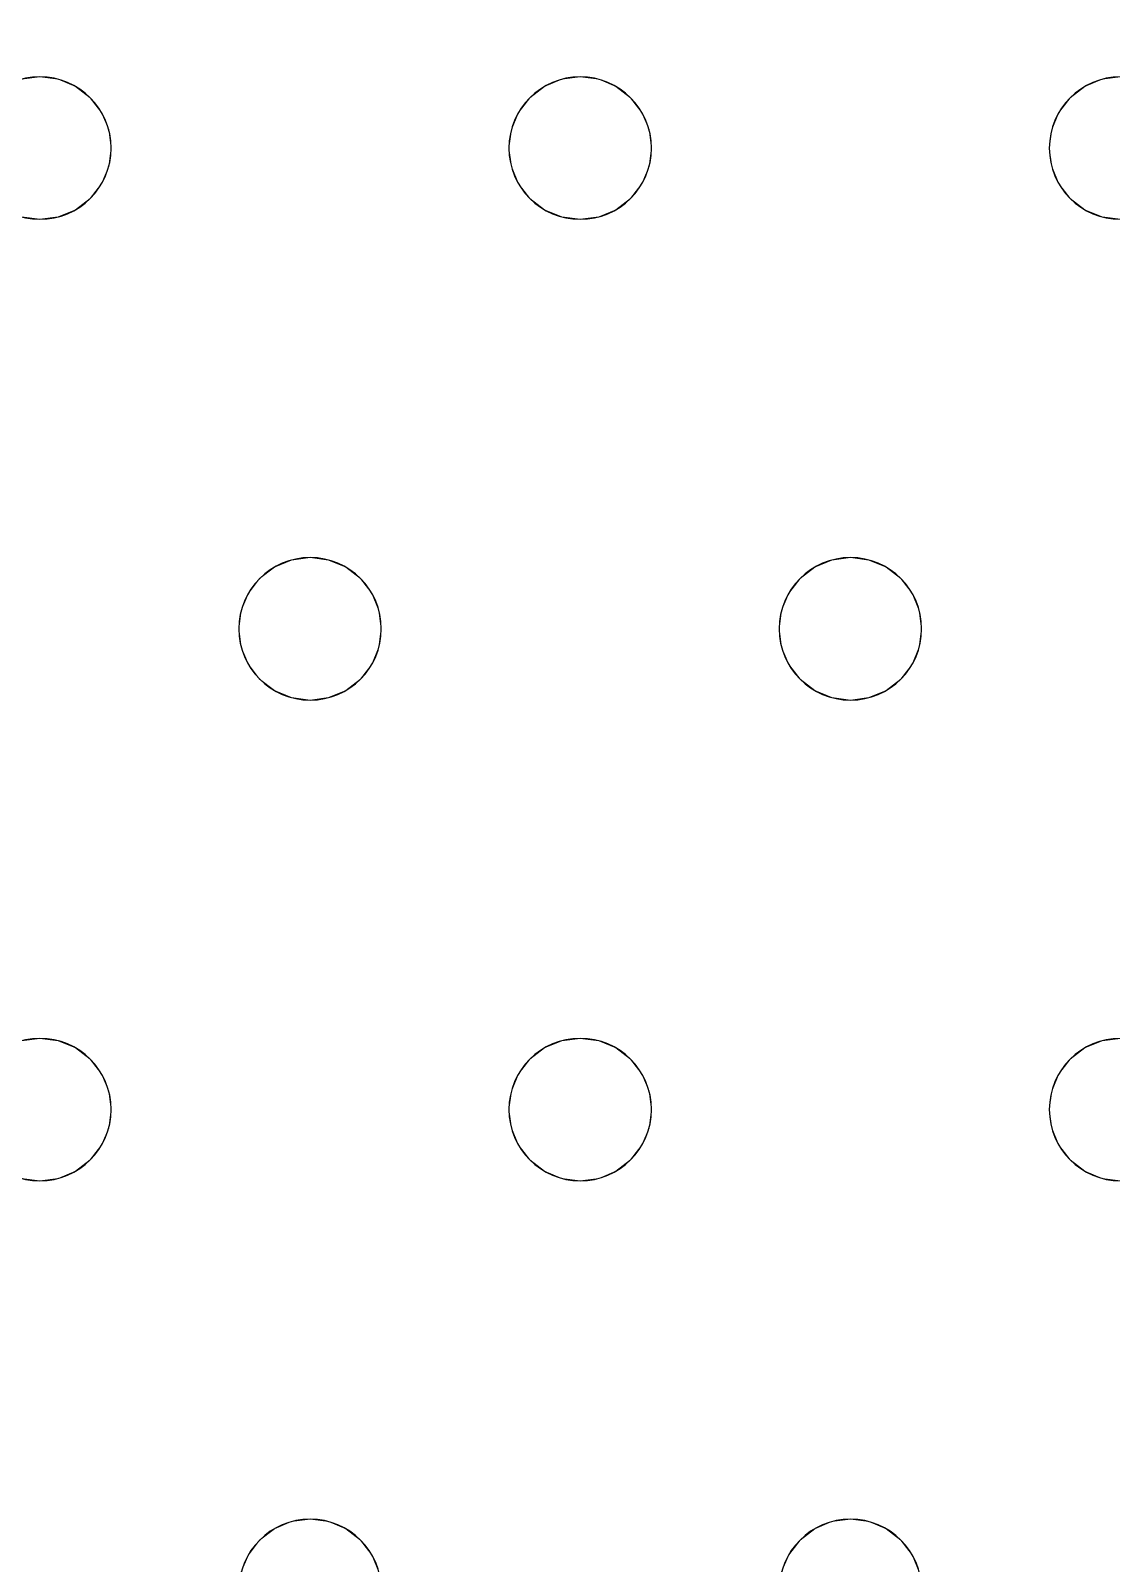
# Model space of a CAD drawing. Header units: millimetres. Extents: x -1 to 1601, y -701 to 1.
# Drawn here: x 491 to 551.7, y -177.5 to -91.4 of the extents above; entities that cross this region are included whole.
import ezdxf

# ---------------------------------------------------------------- set-up
doc = ezdxf.new("R2010")
doc.units = ezdxf.units.MM
doc.layers.add('IQ_200_3D', color=1, linetype='Continuous')
doc.layers.add('IQ_204_2D', color=7, linetype='Continuous')

msp = doc.modelspace()

# ---------------------------------------------------------------- linework, layer by layer
at = {"layer": 'IQ_200_3D', "lineweight": 18}
for points, invisible_edges in [([(122.762, -68.034, 850), (1477.238, -68.034, 850), (1477.238, -397.966, 850), (122.762, -397.966, 850)], 10), ([(122.762, -68.034, 860), (122.762, -397.966, 860), (1477.238, -397.966, 860), (1477.238, -68.034, 860)], 5), ([(430.882, -94, 888), (124.649, -73, 888), (754.549, -73, 888)], 13), ([(430.882, -94, 890), (461.216, -94, 890), (754.549, -73, 890), (124.649, -73, 890)], 11), ([(461.216, -94, 888), (430.882, -94, 888), (754.549, -73, 888), (491.549, -94, 888)], 15), ([(461.216, -94, 890), (462.251, -94.136, 890), (491.549, -94, 890), (754.549, -73, 890)], 14), ([(491.549, -94, 888), (754.549, -73, 888), (521.882, -94, 888)], 15), ([(521.882, -94, 890), (754.549, -73, 890), (491.549, -94, 890)], 15), ([(552.216, -94, 888), (522.918, -94.136, 888), (521.882, -94, 888), (754.549, -73, 888)], 13), ([(521.882, -94, 890), (522.918, -94.136, 890), (552.216, -94, 890), (754.549, -73, 890)], 14), ([(462.251, -94.136, 888), (461.216, -94, 888), (491.549, -94, 888), (490.514, -94.136, 888)], 10), ([(490.514, -94.136, 890), (491.549, -94, 890), (462.251, -94.136, 890), (463.216, -94.536, 890)], 10), ([(490.514, -94.136, 888), (491.549, -94, 888), (491.549, -94, 890), (490.514, -94.136, 890)], 10), ([(491.549, -94, 888), (492.584, -94.136, 888), (492.584, -94.136, 890), (491.549, -94, 890)], 10), ([(492.584, -94.136, 888), (491.549, -94, 888), (521.882, -94, 888), (520.847, -94.136, 888)], 10), ([(492.584, -94.136, 890), (520.847, -94.136, 890), (521.882, -94, 890), (491.549, -94, 890)], 5), ([(493.549, -94.536, 890), (492.584, -94.136, 890), (492.584, -94.136, 888), (493.549, -94.536, 888)], 10), ([(493.549, -94.536, 888), (492.584, -94.136, 888), (520.847, -94.136, 888), (519.882, -94.536, 888)], 10), ([(493.549, -94.536, 890), (520.847, -94.136, 890), (492.584, -94.136, 890)], 3), ([(519.882, -94.536, 890), (520.847, -94.136, 890), (493.549, -94.536, 890), (494.378, -95.172, 890)], 10), ([(494.378, -95.172, 890), (493.549, -94.536, 890), (493.549, -94.536, 888), (494.378, -95.172, 888)], 10), ([(494.378, -95.172, 888), (493.549, -94.536, 888), (519.882, -94.536, 888), (519.054, -95.172, 888)], 10), ([(519.054, -95.172, 890), (519.882, -94.536, 890), (494.378, -95.172, 890), (495.013, -96, 890)], 10), ([(519.882, -94.536, 890), (519.054, -95.172, 890), (519.054, -95.172, 888), (519.882, -94.536, 888)], 10), ([(520.847, -94.136, 890), (519.882, -94.536, 890), (519.882, -94.536, 888), (520.847, -94.136, 888)], 10), ([(520.847, -94.136, 888), (521.882, -94, 888), (521.882, -94, 890), (520.847, -94.136, 890)], 10), ([(521.882, -94, 888), (522.918, -94.136, 888), (522.918, -94.136, 890), (521.882, -94, 890)], 10), ([(522.918, -94.136, 888), (552.216, -94, 888), (551.18, -94.136, 888), (523.882, -94.536, 888)], 5), ([(551.18, -94.136, 890), (552.216, -94, 890), (522.918, -94.136, 890), (523.882, -94.536, 890)], 10), ([(523.882, -94.536, 890), (522.918, -94.136, 890), (522.918, -94.136, 888), (523.882, -94.536, 888)], 10), ([(550.216, -94.536, 888), (524.711, -95.172, 888), (523.882, -94.536, 888), (551.18, -94.136, 888)], 5), ([(550.216, -94.536, 890), (551.18, -94.136, 890), (523.882, -94.536, 890), (524.711, -95.172, 890)], 10), ([(524.711, -95.172, 890), (523.882, -94.536, 890), (523.882, -94.536, 888), (524.711, -95.172, 888)], 10), ([(549.387, -95.172, 888), (525.347, -96, 888), (524.711, -95.172, 888), (550.216, -94.536, 888)], 5), ([(549.387, -95.172, 890), (550.216, -94.536, 890), (524.711, -95.172, 890), (525.347, -96, 890)], 10), ([(550.216, -94.536, 890), (549.387, -95.172, 890), (549.387, -95.172, 888), (550.216, -94.536, 888)], 10), ([(551.18, -94.136, 890), (550.216, -94.536, 890), (550.216, -94.536, 888), (551.18, -94.136, 888)], 10), ([(551.18, -94.136, 888), (552.216, -94, 888), (552.216, -94, 890), (551.18, -94.136, 890)], 10), ([(495.013, -96, 890), (494.378, -95.172, 890), (494.378, -95.172, 888), (495.013, -96, 888)], 10), ([(495.013, -96, 888), (494.378, -95.172, 888), (519.054, -95.172, 888), (518.418, -96, 888)], 10), ([(518.418, -96, 890), (519.054, -95.172, 890), (495.013, -96, 890), (495.413, -96.965, 890)], 10), ([(519.054, -95.172, 890), (518.418, -96, 890), (518.418, -96, 888), (519.054, -95.172, 888)], 10), ([(525.347, -96, 890), (524.711, -95.172, 890), (524.711, -95.172, 888), (525.347, -96, 888)], 10), ([(548.752, -96, 888), (525.746, -96.965, 888), (525.347, -96, 888), (549.387, -95.172, 888)], 5), ([(548.752, -96, 890), (549.387, -95.172, 890), (525.347, -96, 890), (525.746, -96.965, 890)], 10), ([(549.387, -95.172, 890), (548.752, -96, 890), (548.752, -96, 888), (549.387, -95.172, 888)], 10), ([(495.413, -96.965, 890), (495.013, -96, 890), (495.013, -96, 888), (495.413, -96.965, 888)], 10), ([(495.413, -96.965, 888), (495.013, -96, 888), (518.418, -96, 888)], 14), ([(518.019, -96.965, 888), (495.549, -98, 888), (495.413, -96.965, 888), (518.418, -96, 888)], 5), ([(518.019, -96.965, 890), (518.418, -96, 890), (495.413, -96.965, 890), (495.549, -98, 890)], 10), ([(518.418, -96, 890), (518.019, -96.965, 890), (518.019, -96.965, 888), (518.418, -96, 888)], 10), ([(525.746, -96.965, 890), (525.347, -96, 890), (525.347, -96, 888), (525.746, -96.965, 888)], 10), ([(525.746, -96.965, 888), (548.752, -96, 888), (548.352, -96.965, 888)], 13), ([(548.352, -96.965, 890), (548.752, -96, 890), (525.746, -96.965, 890)], 14), ([(548.752, -96, 890), (548.352, -96.965, 890), (548.352, -96.965, 888), (548.752, -96, 888)], 10), ([(495.549, -98, 890), (495.413, -96.965, 890), (495.413, -96.965, 888), (495.549, -98, 888)], 2), ([(517.882, -98, 888), (495.413, -99.035, 888), (495.549, -98, 888), (518.019, -96.965, 888)], 5), ([(517.882, -98, 890), (518.019, -96.965, 890), (495.549, -98, 890), (495.413, -99.035, 890)], 10), ([(518.019, -96.965, 890), (517.882, -98, 890), (517.882, -98, 888), (518.019, -96.965, 888)], 8), ([(525.882, -98, 890), (525.746, -96.965, 890), (525.746, -96.965, 888), (525.882, -98, 888)], 2), ([(525.882, -98, 888), (525.746, -96.965, 888), (548.352, -96.965, 888), (548.216, -98, 888)], 10), ([(525.882, -98, 890), (548.216, -98, 890), (548.352, -96.965, 890), (525.746, -96.965, 890)], 5), ([(548.352, -96.965, 890), (548.216, -98, 890), (548.216, -98, 888), (548.352, -96.965, 888)], 8), ([(518.019, -99.035, 888), (495.013, -100, 888), (495.413, -99.035, 888), (517.882, -98, 888)], 5), ([(518.019, -99.035, 890), (517.882, -98, 890), (495.413, -99.035, 890), (495.013, -100, 890)], 10), ([(495.413, -99.035, 890), (495.549, -98, 890), (495.549, -98, 888), (495.413, -99.035, 888)], 8), ([(517.882, -98, 890), (518.019, -99.035, 890), (518.019, -99.035, 888), (517.882, -98, 888)], 2), ([(525.746, -99.035, 890), (525.882, -98, 890), (525.882, -98, 888), (525.746, -99.035, 888)], 8), ([(525.746, -99.035, 888), (525.882, -98, 888), (548.216, -98, 888), (548.352, -99.035, 888)], 10), ([(525.746, -99.035, 890), (548.352, -99.035, 890), (548.216, -98, 890), (525.882, -98, 890)], 5), ([(548.216, -98, 890), (548.352, -99.035, 890), (548.352, -99.035, 888), (548.216, -98, 888)], 2), ([(495.013, -100, 890), (495.413, -99.035, 890), (495.413, -99.035, 888), (495.013, -100, 888)], 10), ([(518.418, -100, 888), (495.013, -100, 888), (518.019, -99.035, 888)], 3), ([(495.013, -100, 890), (518.418, -100, 890), (518.019, -99.035, 890)], 13), ([(518.019, -99.035, 890), (518.418, -100, 890), (518.418, -100, 888), (518.019, -99.035, 888)], 10), ([(525.347, -100, 890), (525.746, -99.035, 890), (525.746, -99.035, 888), (525.347, -100, 888)], 10), ([(525.347, -100, 888), (525.746, -99.035, 888), (548.352, -99.035, 888), (548.752, -100, 888)], 10), ([(548.352, -99.035, 890), (525.746, -99.035, 890), (525.347, -100, 890), (548.752, -100, 890)], 5), ([(548.352, -99.035, 890), (548.752, -100, 890), (548.752, -100, 888), (548.352, -99.035, 888)], 10), ([(494.378, -100.828, 890), (495.013, -100, 890), (495.013, -100, 888), (494.378, -100.828, 888)], 10), ([(506.716, -121, 888), (494.378, -100.828, 888), (495.013, -100, 888), (518.418, -100, 888)], 13), ([(506.716, -121, 890), (495.013, -100, 890), (494.378, -100.828, 890), (505.68, -121.136, 890)], 5), ([(506.716, -121, 890), (519.054, -100.828, 890), (518.418, -100, 890), (495.013, -100, 890)], 13), ([(519.054, -100.828, 888), (507.751, -121.136, 888), (506.716, -121, 888), (518.418, -100, 888)], 5), ([(518.418, -100, 890), (519.054, -100.828, 890), (519.054, -100.828, 888), (518.418, -100, 888)], 10), ([(524.711, -100.828, 890), (525.347, -100, 890), (525.347, -100, 888), (524.711, -100.828, 888)], 10), ([(524.711, -100.828, 888), (525.347, -100, 888), (537.049, -121, 888), (536.014, -121.136, 888)], 10), ([(537.049, -121, 890), (548.752, -100, 890), (525.347, -100, 890), (524.711, -100.828, 890)], 11), ([(548.752, -100, 888), (537.049, -121, 888), (525.347, -100, 888)], 15), ([(537.049, -121, 888), (548.752, -100, 888), (549.387, -100.828, 888), (538.084, -121.136, 888)], 5), ([(549.387, -100.828, 890), (548.752, -100, 890), (537.049, -121, 890), (538.084, -121.136, 890)], 10), ([(548.752, -100, 890), (549.387, -100.828, 890), (549.387, -100.828, 888), (548.752, -100, 888)], 10), ([(492.584, -101.864, 890), (493.549, -101.464, 890), (493.549, -101.464, 888), (492.584, -101.864, 888)], 10), ([(504.716, -121.536, 888), (492.584, -101.864, 888), (493.549, -101.464, 888), (505.68, -121.136, 888)], 5), ([(504.716, -121.536, 890), (505.68, -121.136, 890), (493.549, -101.464, 890), (492.584, -101.864, 890)], 10), ([(493.549, -101.464, 890), (494.378, -100.828, 890), (494.378, -100.828, 888), (493.549, -101.464, 888)], 10), ([(505.68, -121.136, 888), (493.549, -101.464, 888), (494.378, -100.828, 888), (506.716, -121, 888)], 5), ([(505.68, -121.136, 890), (494.378, -100.828, 890), (493.549, -101.464, 890)], 13), ([(507.751, -121.136, 890), (519.882, -101.464, 890), (519.054, -100.828, 890), (506.716, -121, 890)], 5), ([(519.882, -101.464, 888), (508.716, -121.536, 888), (507.751, -121.136, 888), (519.054, -100.828, 888)], 5), ([(508.716, -121.536, 890), (520.847, -101.864, 890), (519.882, -101.464, 890), (507.751, -121.136, 890)], 5), ([(520.847, -101.864, 888), (509.544, -122.172, 888), (508.716, -121.536, 888), (519.882, -101.464, 888)], 5), ([(519.054, -100.828, 890), (519.882, -101.464, 890), (519.882, -101.464, 888), (519.054, -100.828, 888)], 10), ([(519.882, -101.464, 890), (520.847, -101.864, 890), (520.847, -101.864, 888), (519.882, -101.464, 888)], 10), ([(522.918, -101.864, 890), (523.882, -101.464, 890), (523.882, -101.464, 888), (522.918, -101.864, 888)], 10), ([(522.918, -101.864, 888), (523.882, -101.464, 888), (535.049, -121.536, 888), (534.221, -122.172, 888)], 10), ([(535.049, -121.536, 890), (536.014, -121.136, 890), (523.882, -101.464, 890), (522.918, -101.864, 890)], 10), ([(523.882, -101.464, 890), (524.711, -100.828, 890), (524.711, -100.828, 888), (523.882, -101.464, 888)], 10), ([(523.882, -101.464, 888), (524.711, -100.828, 888), (536.014, -121.136, 888), (535.049, -121.536, 888)], 10), ([(536.014, -121.136, 890), (537.049, -121, 890), (524.711, -100.828, 890), (523.882, -101.464, 890)], 10), ([(538.084, -121.136, 888), (549.387, -100.828, 888), (550.216, -101.464, 888), (539.049, -121.536, 888)], 5), ([(550.216, -101.464, 890), (549.387, -100.828, 890), (538.084, -121.136, 890), (539.049, -121.536, 890)], 10), ([(539.049, -121.536, 888), (550.216, -101.464, 888), (551.18, -101.864, 888), (539.878, -122.172, 888)], 5), ([(551.18, -101.864, 890), (550.216, -101.464, 890), (539.049, -121.536, 890), (539.878, -122.172, 890)], 10), ([(549.387, -100.828, 890), (550.216, -101.464, 890), (550.216, -101.464, 888), (549.387, -100.828, 888)], 10), ([(550.216, -101.464, 890), (551.18, -101.864, 890), (551.18, -101.864, 888), (550.216, -101.464, 888)], 10), ([(479.211, -122.172, 888), (478.382, -121.536, 888), (490.514, -101.864, 888), (491.549, -102, 888)], 10), ([(491.549, -102, 890), (490.514, -101.864, 890), (479.211, -122.172, 890), (479.847, -123, 890)], 10), ([(479.847, -123, 888), (479.211, -122.172, 888), (491.549, -102, 888), (503.252, -123, 888)], 14), ([(503.252, -123, 890), (503.887, -122.172, 890), (491.549, -102, 890), (479.847, -123, 890)], 14), ([(491.549, -102, 888), (490.514, -101.864, 888), (490.514, -101.864, 890), (491.549, -102, 890)], 10), ([(492.584, -101.864, 888), (491.549, -102, 888), (491.549, -102, 890), (492.584, -101.864, 890)], 10), ([(491.549, -102, 888), (492.584, -101.864, 888), (503.887, -122.172, 888), (503.252, -123, 888)], 10), ([(503.887, -122.172, 890), (504.716, -121.536, 890), (492.584, -101.864, 890), (491.549, -102, 890)], 10), ([(504.716, -121.536, 888), (503.887, -122.172, 888), (492.584, -101.864, 888)], 14), ([(509.544, -122.172, 890), (521.882, -102, 890), (520.847, -101.864, 890), (508.716, -121.536, 890)], 5), ([(509.544, -122.172, 888), (520.847, -101.864, 888), (521.882, -102, 888)], 13), ([(510.18, -123, 888), (509.544, -122.172, 888), (521.882, -102, 888), (533.585, -123, 888)], 14), ([(510.18, -123, 890), (533.585, -123, 890), (521.882, -102, 890), (509.544, -122.172, 890)], 7), ([(521.882, -102, 888), (520.847, -101.864, 888), (520.847, -101.864, 890), (521.882, -102, 890)], 10), ([(522.918, -101.864, 888), (521.882, -102, 888), (521.882, -102, 890), (522.918, -101.864, 890)], 10), ([(521.882, -102, 888), (522.918, -101.864, 888), (534.221, -122.172, 888), (533.585, -123, 888)], 10), ([(521.882, -102, 890), (533.585, -123, 890), (534.221, -122.172, 890), (522.918, -101.864, 890)], 5), ([(535.049, -121.536, 890), (522.918, -101.864, 890), (534.221, -122.172, 890)], 3), ([(552.216, -102, 888), (540.513, -123, 888), (539.878, -122.172, 888), (551.18, -101.864, 888)], 5), ([(539.878, -122.172, 890), (540.513, -123, 890), (552.216, -102, 890), (551.18, -101.864, 890)], 10), ([(540.513, -123, 888), (552.216, -102, 888), (563.918, -123, 888), (540.913, -123.965, 888)], 7), ([(563.918, -123, 890), (564.554, -122.172, 890), (552.216, -102, 890), (540.513, -123, 890)], 14), ([(552.216, -102, 888), (551.18, -101.864, 888), (551.18, -101.864, 890), (552.216, -102, 890)], 10), ([(505.68, -121.136, 890), (504.716, -121.536, 890), (504.716, -121.536, 888), (505.68, -121.136, 888)], 10), ([(505.68, -121.136, 888), (506.716, -121, 888), (506.716, -121, 890), (505.68, -121.136, 890)], 10), ([(506.716, -121, 888), (507.751, -121.136, 888), (507.751, -121.136, 890), (506.716, -121, 890)], 10), ([(508.716, -121.536, 890), (507.751, -121.136, 890), (507.751, -121.136, 888), (508.716, -121.536, 888)], 10), ([(536.014, -121.136, 890), (535.049, -121.536, 890), (535.049, -121.536, 888), (536.014, -121.136, 888)], 10), ([(536.014, -121.136, 888), (537.049, -121, 888), (537.049, -121, 890), (536.014, -121.136, 890)], 10), ([(537.049, -121, 888), (538.084, -121.136, 888), (538.084, -121.136, 890), (537.049, -121, 890)], 10), ([(539.049, -121.536, 890), (538.084, -121.136, 890), (538.084, -121.136, 888), (539.049, -121.536, 888)], 10), ([(503.887, -122.172, 890), (503.252, -123, 890), (503.252, -123, 888), (503.887, -122.172, 888)], 10), ([(504.716, -121.536, 890), (503.887, -122.172, 890), (503.887, -122.172, 888), (504.716, -121.536, 888)], 10), ([(509.544, -122.172, 890), (508.716, -121.536, 890), (508.716, -121.536, 888), (509.544, -122.172, 888)], 10), ([(510.18, -123, 890), (509.544, -122.172, 890), (509.544, -122.172, 888), (510.18, -123, 888)], 10), ([(534.221, -122.172, 890), (533.585, -123, 890), (533.585, -123, 888), (534.221, -122.172, 888)], 10), ([(535.049, -121.536, 890), (534.221, -122.172, 890), (534.221, -122.172, 888), (535.049, -121.536, 888)], 10), ([(539.878, -122.172, 890), (539.049, -121.536, 890), (539.049, -121.536, 888), (539.878, -122.172, 888)], 10), ([(540.513, -123, 890), (539.878, -122.172, 890), (539.878, -122.172, 888), (540.513, -123, 888)], 10), ([(480.246, -123.965, 888), (479.847, -123, 888), (503.252, -123, 888), (502.852, -123.965, 888)], 10), ([(503.252, -123, 890), (479.847, -123, 890), (480.246, -123.965, 890), (502.852, -123.965, 890)], 5), ([(503.252, -123, 890), (502.852, -123.965, 890), (502.852, -123.965, 888), (503.252, -123, 888)], 10), ([(510.579, -123.965, 890), (510.18, -123, 890), (510.18, -123, 888), (510.579, -123.965, 888)], 10), ([(510.579, -123.965, 888), (510.18, -123, 888), (533.585, -123, 888), (533.185, -123.965, 888)], 10), ([(510.18, -123, 890), (510.579, -123.965, 890), (533.585, -123, 890)], 14), ([(510.579, -123.965, 890), (510.716, -125, 890), (533.185, -123.965, 890), (533.585, -123, 890)], 10), ([(533.585, -123, 890), (533.185, -123.965, 890), (533.185, -123.965, 888), (533.585, -123, 888)], 10), ([(540.913, -123.965, 890), (540.513, -123, 890), (540.513, -123, 888), (540.913, -123.965, 888)], 10), ([(563.918, -123, 890), (540.513, -123, 890), (540.913, -123.965, 890)], 13), ([(563.519, -123.965, 888), (541.049, -125, 888), (540.913, -123.965, 888), (563.918, -123, 888)], 5), ([(540.913, -123.965, 890), (541.049, -125, 890), (563.519, -123.965, 890), (563.918, -123, 890)], 10), ([(480.382, -125, 888), (480.246, -123.965, 888), (502.852, -123.965, 888), (502.716, -125, 888)], 10), ([(480.382, -125, 890), (502.716, -125, 890), (502.852, -123.965, 890), (480.246, -123.965, 890)], 5), ([(502.852, -123.965, 890), (502.716, -125, 890), (502.716, -125, 888), (502.852, -123.965, 888)], 8), ([(510.716, -125, 890), (510.579, -123.965, 890), (510.579, -123.965, 888), (510.716, -125, 888)], 2), ([(533.049, -125, 888), (510.579, -126.035, 888), (510.716, -125, 888), (533.185, -123.965, 888)], 5), ([(510.716, -125, 888), (510.579, -123.965, 888), (533.185, -123.965, 888)], 14), ([(533.185, -123.965, 890), (510.716, -125, 890), (533.049, -125, 890)], 3), ([(533.185, -123.965, 890), (533.049, -125, 890), (533.049, -125, 888), (533.185, -123.965, 888)], 8), ([(541.049, -125, 890), (540.913, -123.965, 890), (540.913, -123.965, 888), (541.049, -125, 888)], 2), ([(563.382, -125, 888), (540.913, -126.035, 888), (541.049, -125, 888), (563.519, -123.965, 888)], 5), ([(563.382, -125, 890), (563.519, -123.965, 890), (541.049, -125, 890), (540.913, -126.035, 890)], 10), ([(480.246, -126.035, 888), (480.382, -125, 888), (502.716, -125, 888), (502.852, -126.035, 888)], 10), ([(480.246, -126.035, 890), (502.852, -126.035, 890), (502.716, -125, 890), (480.382, -125, 890)], 5), ([(502.716, -125, 890), (502.852, -126.035, 890), (502.852, -126.035, 888), (502.716, -125, 888)], 2), ([(510.579, -126.035, 888), (533.049, -125, 888), (533.185, -126.035, 888), (510.18, -127, 888)], 5), ([(510.579, -126.035, 890), (510.716, -125, 890), (510.716, -125, 888), (510.579, -126.035, 888)], 8), ([(533.049, -125, 890), (510.716, -125, 890), (510.579, -126.035, 890), (533.185, -126.035, 890)], 5), ([(533.049, -125, 890), (533.185, -126.035, 890), (533.185, -126.035, 888), (533.049, -125, 888)], 2), ([(563.519, -126.035, 888), (540.513, -127, 888), (540.913, -126.035, 888), (563.382, -125, 888)], 5), ([(540.913, -126.035, 890), (541.049, -125, 890), (541.049, -125, 888), (540.913, -126.035, 888)], 8), ([(540.913, -126.035, 890), (563.519, -126.035, 890), (563.382, -125, 890)], 13), ([(479.847, -127, 888), (502.852, -126.035, 888), (503.252, -127, 888), (491.549, -148, 888)], 13), ([(480.246, -126.035, 888), (502.852, -126.035, 888), (479.847, -127, 888)], 3), ([(479.847, -127, 890), (503.252, -127, 890), (502.852, -126.035, 890), (480.246, -126.035, 890)], 5), ([(502.852, -126.035, 890), (503.252, -127, 890), (503.252, -127, 888), (502.852, -126.035, 888)], 10), ([(510.18, -127, 890), (510.579, -126.035, 890), (510.579, -126.035, 888), (510.18, -127, 888)], 10), ([(510.18, -127, 888), (533.185, -126.035, 888), (533.585, -127, 888), (521.882, -148, 888)], 13), ([(533.585, -127, 890), (533.185, -126.035, 890), (510.18, -127, 890), (521.882, -148, 890)], 14), ([(510.579, -126.035, 890), (510.18, -127, 890), (533.185, -126.035, 890)], 14), ([(533.185, -126.035, 890), (533.585, -127, 890), (533.585, -127, 888), (533.185, -126.035, 888)], 10), ([(540.513, -127, 890), (540.913, -126.035, 890), (540.913, -126.035, 888), (540.513, -127, 888)], 10), ([(563.918, -127, 888), (540.513, -127, 888), (563.519, -126.035, 888)], 3), ([(540.513, -127, 890), (563.918, -127, 890), (563.519, -126.035, 890), (540.913, -126.035, 890)], 5), ([(479.211, -127.828, 888), (479.847, -127, 888), (491.549, -148, 888), (490.514, -148.136, 888)], 10), ([(491.549, -148, 890), (479.847, -127, 890), (479.211, -127.828, 890), (490.514, -148.136, 890)], 5), ([(491.549, -148, 890), (503.887, -127.828, 890), (503.252, -127, 890), (479.847, -127, 890)], 13), ([(491.549, -148, 888), (503.252, -127, 888), (503.887, -127.828, 888), (492.584, -148.136, 888)], 5), ([(503.252, -127, 890), (503.887, -127.828, 890), (503.887, -127.828, 888), (503.252, -127, 888)], 10), ([(509.544, -127.828, 890), (510.18, -127, 890), (510.18, -127, 888), (509.544, -127.828, 888)], 10), ([(509.544, -127.828, 888), (510.18, -127, 888), (521.882, -148, 888), (520.847, -148.136, 888)], 10), ([(521.882, -148, 890), (510.18, -127, 890), (509.544, -127.828, 890)], 13), ([(534.221, -127.828, 888), (522.918, -148.136, 888), (521.882, -148, 888), (533.585, -127, 888)], 5), ([(521.882, -148, 890), (534.221, -127.828, 890), (533.585, -127, 890)], 13), ([(533.585, -127, 890), (534.221, -127.828, 890), (534.221, -127.828, 888), (533.585, -127, 888)], 10), ([(539.878, -127.828, 890), (540.513, -127, 890), (540.513, -127, 888), (539.878, -127.828, 888)], 10), ([(552.216, -148, 888), (539.878, -127.828, 888), (540.513, -127, 888), (563.918, -127, 888)], 13), ([(552.216, -148, 890), (540.513, -127, 890), (539.878, -127.828, 890), (551.18, -148.136, 890)], 5), ([(552.216, -148, 890), (564.554, -127.828, 890), (563.918, -127, 890), (540.513, -127, 890)], 13), ([(491.549, -148, 890), (492.584, -148.136, 890), (503.887, -127.828, 890)], 14), ([(492.584, -148.136, 888), (503.887, -127.828, 888), (504.716, -128.464, 888), (493.549, -148.536, 888)], 5), ([(504.716, -128.464, 890), (503.887, -127.828, 890), (492.584, -148.136, 890), (493.549, -148.536, 890)], 10), ([(503.887, -127.828, 890), (504.716, -128.464, 890), (504.716, -128.464, 888), (503.887, -127.828, 888)], 10), ([(508.716, -128.464, 890), (509.544, -127.828, 890), (509.544, -127.828, 888), (508.716, -128.464, 888)], 10), ([(508.716, -128.464, 888), (509.544, -127.828, 888), (520.847, -148.136, 888), (519.882, -148.536, 888)], 10), ([(520.847, -148.136, 890), (521.882, -148, 890), (509.544, -127.828, 890), (508.716, -128.464, 890)], 10), ([(522.918, -148.136, 890), (535.049, -128.464, 890), (534.221, -127.828, 890), (521.882, -148, 890)], 5), ([(522.918, -148.136, 888), (534.221, -127.828, 888), (535.049, -128.464, 888)], 13), ([(534.221, -127.828, 890), (535.049, -128.464, 890), (535.049, -128.464, 888), (534.221, -127.828, 888)], 10), ([(539.049, -128.464, 890), (539.878, -127.828, 890), (539.878, -127.828, 888), (539.049, -128.464, 888)], 10), ([(551.18, -148.136, 888), (539.049, -128.464, 888), (539.878, -127.828, 888), (552.216, -148, 888)], 5), ([(539.049, -128.464, 890), (551.18, -148.136, 890), (539.878, -127.828, 890)], 3), ([(493.549, -148.536, 888), (504.716, -128.464, 888), (505.68, -128.864, 888)], 13), ([(493.549, -148.536, 890), (494.378, -149.172, 890), (505.68, -128.864, 890), (504.716, -128.464, 890)], 10), ([(494.378, -149.172, 888), (493.549, -148.536, 888), (505.68, -128.864, 888), (506.716, -129, 888)], 10), ([(506.716, -129, 890), (505.68, -128.864, 890), (494.378, -149.172, 890), (495.013, -150, 890)], 10), ([(495.013, -150, 888), (494.378, -149.172, 888), (506.716, -129, 888), (518.418, -150, 888)], 14), ([(518.418, -150, 890), (519.054, -149.172, 890), (506.716, -129, 890), (495.013, -150, 890)], 14), ([(504.716, -128.464, 890), (505.68, -128.864, 890), (505.68, -128.864, 888), (504.716, -128.464, 888)], 10), ([(506.716, -129, 888), (505.68, -128.864, 888), (505.68, -128.864, 890), (506.716, -129, 890)], 10), ([(507.751, -128.864, 888), (506.716, -129, 888), (506.716, -129, 890), (507.751, -128.864, 890)], 10), ([(506.716, -129, 888), (507.751, -128.864, 888), (519.054, -149.172, 888), (518.418, -150, 888)], 10), ([(519.054, -149.172, 890), (519.882, -148.536, 890), (507.751, -128.864, 890), (506.716, -129, 890)], 10), ([(507.751, -128.864, 890), (508.716, -128.464, 890), (508.716, -128.464, 888), (507.751, -128.864, 888)], 10), ([(507.751, -128.864, 888), (508.716, -128.464, 888), (519.882, -148.536, 888), (519.054, -149.172, 888)], 10), ([(519.882, -148.536, 890), (520.847, -148.136, 890), (508.716, -128.464, 890), (507.751, -128.864, 890)], 10), ([(535.049, -128.464, 888), (536.014, -128.864, 888), (523.882, -148.536, 888), (522.918, -148.136, 888)], 10), ([(523.882, -148.536, 890), (536.014, -128.864, 890), (535.049, -128.464, 890), (522.918, -148.136, 890)], 5), ([(536.014, -128.864, 888), (537.049, -129, 888), (524.711, -149.172, 888), (523.882, -148.536, 888)], 10), ([(536.014, -128.864, 890), (523.882, -148.536, 890), (524.711, -149.172, 890)], 13), ([(537.049, -129, 890), (536.014, -128.864, 890), (524.711, -149.172, 890), (525.347, -150, 890)], 10), ([(525.347, -150, 888), (524.711, -149.172, 888), (537.049, -129, 888), (548.752, -150, 888)], 14), ([(548.752, -150, 890), (537.049, -129, 890), (525.347, -150, 890)], 15), ([(535.049, -128.464, 890), (536.014, -128.864, 890), (536.014, -128.864, 888), (535.049, -128.464, 888)], 10), ([(537.049, -129, 888), (536.014, -128.864, 888), (536.014, -128.864, 890), (537.049, -129, 890)], 10), ([(538.084, -128.864, 888), (537.049, -129, 888), (537.049, -129, 890), (538.084, -128.864, 890)], 10), ([(537.049, -129, 888), (538.084, -128.864, 888), (549.387, -149.172, 888), (548.752, -150, 888)], 10), ([(549.387, -149.172, 890), (538.084, -128.864, 890), (537.049, -129, 890), (548.752, -150, 890)], 5), ([(538.084, -128.864, 890), (539.049, -128.464, 890), (539.049, -128.464, 888), (538.084, -128.864, 888)], 10), ([(550.216, -148.536, 888), (538.084, -128.864, 888), (539.049, -128.464, 888), (551.18, -148.136, 888)], 5), ([(539.049, -128.464, 890), (538.084, -128.864, 890), (550.216, -148.536, 890), (551.18, -148.136, 890)], 10), ([(550.216, -148.536, 888), (549.387, -149.172, 888), (538.084, -128.864, 888)], 14), ([(550.216, -148.536, 890), (538.084, -128.864, 890), (549.387, -149.172, 890)], 3), ([(490.514, -148.136, 888), (491.549, -148, 888), (491.549, -148, 890), (490.514, -148.136, 890)], 10), ([(491.549, -148, 888), (492.584, -148.136, 888), (492.584, -148.136, 890), (491.549, -148, 890)], 10), ([(520.847, -148.136, 888), (521.882, -148, 888), (521.882, -148, 890), (520.847, -148.136, 890)], 10), ([(521.882, -148, 888), (522.918, -148.136, 888), (522.918, -148.136, 890), (521.882, -148, 890)], 10), ([(551.18, -148.136, 888), (552.216, -148, 888), (552.216, -148, 890), (551.18, -148.136, 890)], 10), ([(493.549, -148.536, 890), (492.584, -148.136, 890), (492.584, -148.136, 888), (493.549, -148.536, 888)], 10), ([(494.378, -149.172, 890), (493.549, -148.536, 890), (493.549, -148.536, 888), (494.378, -149.172, 888)], 10), ([(519.882, -148.536, 890), (519.054, -149.172, 890), (519.054, -149.172, 888), (519.882, -148.536, 888)], 10), ([(520.847, -148.136, 890), (519.882, -148.536, 890), (519.882, -148.536, 888), (520.847, -148.136, 888)], 10), ([(523.882, -148.536, 890), (522.918, -148.136, 890), (522.918, -148.136, 888), (523.882, -148.536, 888)], 10), ([(524.711, -149.172, 890), (523.882, -148.536, 890), (523.882, -148.536, 888), (524.711, -149.172, 888)], 10), ([(550.216, -148.536, 890), (549.387, -149.172, 890), (549.387, -149.172, 888), (550.216, -148.536, 888)], 10), ([(551.18, -148.136, 890), (550.216, -148.536, 890), (550.216, -148.536, 888), (551.18, -148.136, 888)], 10), ([(495.013, -150, 890), (494.378, -149.172, 890), (494.378, -149.172, 888), (495.013, -150, 888)], 10), ([(519.054, -149.172, 890), (518.418, -150, 890), (518.418, -150, 888), (519.054, -149.172, 888)], 10), ([(525.347, -150, 890), (524.711, -149.172, 890), (524.711, -149.172, 888), (525.347, -150, 888)], 10), ([(549.387, -149.172, 890), (548.752, -150, 890), (548.752, -150, 888), (549.387, -149.172, 888)], 10), ([(495.413, -150.965, 890), (495.013, -150, 890), (495.013, -150, 888), (495.413, -150.965, 888)], 10), ([(495.413, -150.965, 888), (495.013, -150, 888), (518.418, -150, 888)], 14), ([(518.418, -150, 890), (495.013, -150, 890), (495.413, -150.965, 890)], 13), ([(518.019, -150.965, 888), (495.549, -152, 888), (495.413, -150.965, 888), (518.418, -150, 888)], 5), ([(518.019, -150.965, 890), (518.418, -150, 890), (495.413, -150.965, 890), (495.549, -152, 890)], 10), ([(518.418, -150, 890), (518.019, -150.965, 890), (518.019, -150.965, 888), (518.418, -150, 888)], 10), ([(525.746, -150.965, 890), (525.347, -150, 890), (525.347, -150, 888), (525.746, -150.965, 888)], 10), ([(548.752, -150, 888), (525.746, -150.965, 888), (525.347, -150, 888)], 13), ([(525.746, -150.965, 890), (548.352, -150.965, 890), (548.752, -150, 890), (525.347, -150, 890)], 5), ([(548.352, -150.965, 888), (525.882, -152, 888), (525.746, -150.965, 888), (548.752, -150, 888)], 5), ([(548.752, -150, 890), (548.352, -150.965, 890), (548.352, -150.965, 888), (548.752, -150, 888)], 10), ([(495.549, -152, 890), (495.413, -150.965, 890), (495.413, -150.965, 888), (495.549, -152, 888)], 2), ([(517.882, -152, 888), (495.413, -153.035, 888), (495.549, -152, 888), (518.019, -150.965, 888)], 5), ([(517.882, -152, 890), (518.019, -150.965, 890), (495.549, -152, 890), (495.413, -153.035, 890)], 10), ([(518.019, -150.965, 890), (517.882, -152, 890), (517.882, -152, 888), (518.019, -150.965, 888)], 8), ([(525.882, -152, 890), (525.746, -150.965, 890), (525.746, -150.965, 888), (525.882, -152, 888)], 2), ([(525.882, -152, 888), (548.352, -150.965, 888), (548.216, -152, 888), (525.746, -153.035, 888)], 5), ([(548.352, -150.965, 890), (525.746, -150.965, 890), (525.882, -152, 890)], 13), ([(525.882, -152, 890), (525.746, -153.035, 890), (548.216, -152, 890), (548.352, -150.965, 890)], 10), ([(548.352, -150.965, 890), (548.216, -152, 890), (548.216, -152, 888), (548.352, -150.965, 888)], 8), ([(518.019, -153.035, 888), (495.013, -154, 888), (495.413, -153.035, 888), (517.882, -152, 888)], 5), ([(518.019, -153.035, 890), (517.882, -152, 890), (495.413, -153.035, 890), (495.013, -154, 890)], 10), ([(495.413, -153.035, 890), (495.549, -152, 890), (495.549, -152, 888), (495.413, -153.035, 888)], 8), ([(517.882, -152, 890), (518.019, -153.035, 890), (518.019, -153.035, 888), (517.882, -152, 888)], 2), ([(548.352, -153.035, 888), (525.347, -154, 888), (525.746, -153.035, 888), (548.216, -152, 888)], 5), ([(548.352, -153.035, 890), (548.216, -152, 890), (525.746, -153.035, 890), (525.347, -154, 890)], 10), ([(525.746, -153.035, 890), (525.882, -152, 890), (525.882, -152, 888), (525.746, -153.035, 888)], 8), ([(548.216, -152, 890), (548.352, -153.035, 890), (548.352, -153.035, 888), (548.216, -152, 888)], 2), ([(495.013, -154, 890), (495.413, -153.035, 890), (495.413, -153.035, 888), (495.013, -154, 888)], 10), ([(518.019, -153.035, 888), (518.418, -154, 888), (495.013, -154, 888)], 14), ([(518.418, -154, 890), (518.019, -153.035, 890), (495.013, -154, 890), (506.716, -175, 890)], 14), ([(518.019, -153.035, 890), (518.418, -154, 890), (518.418, -154, 888), (518.019, -153.035, 888)], 10), ([(525.347, -154, 890), (525.746, -153.035, 890), (525.746, -153.035, 888), (525.347, -154, 888)], 10), ([(548.752, -154, 888), (537.049, -175, 888), (525.347, -154, 888), (548.352, -153.035, 888)], 7), ([(548.752, -154, 890), (548.352, -153.035, 890), (525.347, -154, 890), (537.049, -175, 890)], 14), ([(548.352, -153.035, 890), (548.752, -154, 890), (548.752, -154, 888), (548.352, -153.035, 888)], 10), ([(494.378, -154.828, 890), (495.013, -154, 890), (495.013, -154, 888), (494.378, -154.828, 888)], 10), ([(506.716, -175, 888), (494.378, -154.828, 888), (495.013, -154, 888), (518.418, -154, 888)], 13), ([(506.716, -175, 890), (495.013, -154, 890), (494.378, -154.828, 890), (505.68, -175.136, 890)], 5), ([(506.716, -175, 888), (518.418, -154, 888), (519.054, -154.828, 888), (507.751, -175.136, 888)], 5), ([(519.054, -154.828, 890), (518.418, -154, 890), (506.716, -175, 890), (507.751, -175.136, 890)], 10), ([(518.418, -154, 890), (519.054, -154.828, 890), (519.054, -154.828, 888), (518.418, -154, 888)], 10), ([(524.711, -154.828, 890), (525.347, -154, 890), (525.347, -154, 888), (524.711, -154.828, 888)], 10), ([(524.711, -154.828, 888), (525.347, -154, 888), (537.049, -175, 888), (536.014, -175.136, 888)], 10), ([(537.049, -175, 890), (525.347, -154, 890), (524.711, -154.828, 890), (536.014, -175.136, 890)], 5), ([(537.049, -175, 888), (548.752, -154, 888), (549.387, -154.828, 888), (538.084, -175.136, 888)], 5), ([(549.387, -154.828, 890), (548.752, -154, 890), (537.049, -175, 890), (538.084, -175.136, 890)], 10), ([(548.752, -154, 890), (549.387, -154.828, 890), (549.387, -154.828, 888), (548.752, -154, 888)], 10), ([(493.549, -155.464, 890), (494.378, -154.828, 890), (494.378, -154.828, 888), (493.549, -155.464, 888)], 10), ([(493.549, -155.464, 888), (494.378, -154.828, 888), (505.68, -175.136, 888), (504.716, -175.536, 888)], 10), ([(493.549, -155.464, 890), (505.68, -175.136, 890), (494.378, -154.828, 890)], 3), ([(505.68, -175.136, 888), (494.378, -154.828, 888), (506.716, -175, 888)], 3), ([(519.882, -155.464, 888), (507.751, -175.136, 888), (519.054, -154.828, 888)], 3), ([(519.882, -155.464, 890), (519.054, -154.828, 890), (507.751, -175.136, 890), (508.716, -175.536, 890)], 10), ([(519.054, -154.828, 890), (519.882, -155.464, 890), (519.882, -155.464, 888), (519.054, -154.828, 888)], 10), ([(523.882, -155.464, 890), (524.711, -154.828, 890), (524.711, -154.828, 888), (523.882, -155.464, 888)], 10), ([(523.882, -155.464, 888), (524.711, -154.828, 888), (536.014, -175.136, 888)], 14), ([(523.882, -155.464, 890), (536.014, -175.136, 890), (524.711, -154.828, 890)], 3), ([(550.216, -155.464, 888), (538.084, -175.136, 888), (549.387, -154.828, 888)], 3), ([(538.084, -175.136, 890), (539.049, -175.536, 890), (550.216, -155.464, 890), (549.387, -154.828, 890)], 10), ([(549.387, -154.828, 890), (550.216, -155.464, 890), (550.216, -155.464, 888), (549.387, -154.828, 888)], 10), ([(492.584, -155.864, 890), (493.549, -155.464, 890), (493.549, -155.464, 888), (492.584, -155.864, 888)], 10), ([(492.584, -155.864, 888), (493.549, -155.464, 888), (504.716, -175.536, 888), (503.887, -176.172, 888)], 10), ([(493.549, -155.464, 890), (492.584, -155.864, 890), (504.716, -175.536, 890), (505.68, -175.136, 890)], 10), ([(508.716, -175.536, 888), (507.751, -175.136, 888), (519.882, -155.464, 888), (520.847, -155.864, 888)], 10), ([(508.716, -175.536, 890), (509.544, -176.172, 890), (520.847, -155.864, 890), (519.882, -155.464, 890)], 10), ([(519.882, -155.464, 890), (520.847, -155.864, 890), (520.847, -155.864, 888), (519.882, -155.464, 888)], 10), ([(522.918, -155.864, 890), (523.882, -155.464, 890), (523.882, -155.464, 888), (522.918, -155.864, 888)], 10), ([(535.049, -175.536, 888), (522.918, -155.864, 888), (523.882, -155.464, 888), (536.014, -175.136, 888)], 5), ([(535.049, -175.536, 890), (536.014, -175.136, 890), (523.882, -155.464, 890), (522.918, -155.864, 890)], 10), ([(539.049, -175.536, 888), (538.084, -175.136, 888), (550.216, -155.464, 888), (551.18, -155.864, 888)], 10), ([(551.18, -155.864, 890), (550.216, -155.464, 890), (539.049, -175.536, 890)], 14), ([(550.216, -155.464, 890), (551.18, -155.864, 890), (551.18, -155.864, 888), (550.216, -155.464, 888)], 10), ([(479.211, -176.172, 888), (478.382, -175.536, 888), (490.514, -155.864, 888), (491.549, -156, 888)], 10), ([(490.514, -155.864, 890), (478.382, -175.536, 890), (479.211, -176.172, 890), (491.549, -156, 890)], 5), ([(479.847, -177, 888), (479.211, -176.172, 888), (491.549, -156, 888), (503.252, -177, 888)], 14), ([(479.847, -177, 890), (503.252, -177, 890), (491.549, -156, 890), (479.211, -176.172, 890)], 7), ([(491.549, -156, 888), (490.514, -155.864, 888), (490.514, -155.864, 890), (491.549, -156, 890)], 10), ([(492.584, -155.864, 888), (491.549, -156, 888), (491.549, -156, 890), (492.584, -155.864, 890)], 10), ([(491.549, -156, 888), (492.584, -155.864, 888), (503.887, -176.172, 888), (503.252, -177, 888)], 10), ([(503.887, -176.172, 890), (492.584, -155.864, 890), (491.549, -156, 890), (503.252, -177, 890)], 5), ([(504.716, -175.536, 890), (492.584, -155.864, 890), (503.887, -176.172, 890)], 3), ([(509.544, -176.172, 888), (508.716, -175.536, 888), (520.847, -155.864, 888), (521.882, -156, 888)], 10), ([(521.882, -156, 890), (520.847, -155.864, 890), (509.544, -176.172, 890), (510.18, -177, 890)], 10), ([(521.882, -156, 888), (533.585, -177, 888), (510.18, -177, 888), (509.544, -176.172, 888)], 11), ([(533.585, -177, 890), (534.221, -176.172, 890), (521.882, -156, 890), (510.18, -177, 890)], 14), ([(521.882, -156, 888), (520.847, -155.864, 888), (520.847, -155.864, 890), (521.882, -156, 890)], 10), ([(522.918, -155.864, 888), (521.882, -156, 888), (521.882, -156, 890), (522.918, -155.864, 890)], 10), ([(521.882, -156, 888), (522.918, -155.864, 888), (534.221, -176.172, 888), (533.585, -177, 888)], 10), ([(534.221, -176.172, 890), (535.049, -175.536, 890), (522.918, -155.864, 890), (521.882, -156, 890)], 10), ([(535.049, -175.536, 888), (534.221, -176.172, 888), (522.918, -155.864, 888)], 14), ([(539.878, -176.172, 888), (539.049, -175.536, 888), (551.18, -155.864, 888), (552.216, -156, 888)], 10), ([(539.878, -176.172, 890), (552.216, -156, 890), (551.18, -155.864, 890), (539.049, -175.536, 890)], 5), ([(540.513, -177, 888), (539.878, -176.172, 888), (552.216, -156, 888), (563.918, -177, 888)], 14), ([(552.216, -156, 890), (539.878, -176.172, 890), (540.513, -177, 890)], 13), ([(552.216, -156, 890), (540.513, -177, 890), (563.918, -177, 890), (564.554, -176.172, 890)], 11), ([(552.216, -156, 888), (551.18, -155.864, 888), (551.18, -155.864, 890), (552.216, -156, 890)], 10), ([(504.716, -175.536, 890), (503.887, -176.172, 890), (503.887, -176.172, 888), (504.716, -175.536, 888)], 10), ([(505.68, -175.136, 890), (504.716, -175.536, 890), (504.716, -175.536, 888), (505.68, -175.136, 888)], 10), ([(505.68, -175.136, 888), (506.716, -175, 888), (506.716, -175, 890), (505.68, -175.136, 890)], 10), ([(506.716, -175, 888), (507.751, -175.136, 888), (507.751, -175.136, 890), (506.716, -175, 890)], 10), ([(508.716, -175.536, 890), (507.751, -175.136, 890), (507.751, -175.136, 888), (508.716, -175.536, 888)], 10), ([(509.544, -176.172, 890), (508.716, -175.536, 890), (508.716, -175.536, 888), (509.544, -176.172, 888)], 10), ([(535.049, -175.536, 890), (534.221, -176.172, 890), (534.221, -176.172, 888), (535.049, -175.536, 888)], 10), ([(536.014, -175.136, 890), (535.049, -175.536, 890), (535.049, -175.536, 888), (536.014, -175.136, 888)], 10), ([(536.014, -175.136, 888), (537.049, -175, 888), (537.049, -175, 890), (536.014, -175.136, 890)], 10), ([(537.049, -175, 888), (538.084, -175.136, 888), (538.084, -175.136, 890), (537.049, -175, 890)], 10), ([(539.049, -175.536, 890), (538.084, -175.136, 890), (538.084, -175.136, 888), (539.049, -175.536, 888)], 10), ([(539.878, -176.172, 890), (539.049, -175.536, 890), (539.049, -175.536, 888), (539.878, -176.172, 888)], 10), ([(503.887, -176.172, 890), (503.252, -177, 890), (503.252, -177, 888), (503.887, -176.172, 888)], 10), ([(510.18, -177, 890), (509.544, -176.172, 890), (509.544, -176.172, 888), (510.18, -177, 888)], 10), ([(534.221, -176.172, 890), (533.585, -177, 890), (533.585, -177, 888), (534.221, -176.172, 888)], 10), ([(540.513, -177, 890), (539.878, -176.172, 890), (539.878, -176.172, 888), (540.513, -177, 888)], 10), ([(480.246, -177.965, 888), (479.847, -177, 888), (503.252, -177, 888), (502.852, -177.965, 888)], 10), ([(480.246, -177.965, 890), (502.852, -177.965, 890), (503.252, -177, 890), (479.847, -177, 890)], 5), ([(503.252, -177, 890), (502.852, -177.965, 890), (502.852, -177.965, 888), (503.252, -177, 888)], 10), ([(510.579, -177.965, 890), (510.18, -177, 890), (510.18, -177, 888), (510.579, -177.965, 888)], 10), ([(533.585, -177, 888), (533.185, -177.965, 888), (510.579, -177.965, 888), (510.18, -177, 888)], 10), ([(510.18, -177, 890), (510.579, -177.965, 890), (533.585, -177, 890)], 14), ([(533.185, -177.965, 890), (533.585, -177, 890), (510.579, -177.965, 890), (510.716, -179, 890)], 10), ([(533.585, -177, 890), (533.185, -177.965, 890), (533.185, -177.965, 888), (533.585, -177, 888)], 10), ([(540.913, -177.965, 890), (540.513, -177, 890), (540.513, -177, 888), (540.913, -177.965, 888)], 10), ([(540.913, -177.965, 888), (540.513, -177, 888), (563.918, -177, 888)], 14), ([(540.913, -177.965, 890), (563.519, -177.965, 890), (563.918, -177, 890), (540.513, -177, 890)], 5), ([(563.519, -177.965, 888), (541.049, -179, 888), (540.913, -177.965, 888), (563.918, -177, 888)], 5)]:
    msp.add_3dface(points, dxfattribs=dict(at, invisible_edges=invisible_edges))
at = {"layer": 'IQ_204_2D'}
for centre, start, end in [((491.549, -98), 0, 180), ((521.882, -98), 360, 180), ((552.216, -98), 0, 180), ((491.549, -98), 180, 0), ((521.882, -98), 180, 360), ((552.216, -98), 180, 0), ((506.716, -125), 0, 180), ((537.049, -125), 0, 180), ((506.716, -125), 180, 0), ((537.049, -125), 180, 360), ((491.549, -152), 0, 180), ((521.882, -152), 0, 180), ((552.216, -152), 0, 180), ((491.549, -152), 180, 0), ((521.882, -152), 180, 360), ((552.216, -152), 180, 0), ((506.716, -179), 0, 180), ((537.049, -179), 0, 180)]:
    msp.add_arc(centre, 4, start, end, dxfattribs=at)

# ---------------------------------------------------------------- meshes
at = {"layer": 'IQ_200_3D', "lineweight": 18}
mesh = msp.add_polyface(dxfattribs=at)
corners = [(1600, 0, 850), (1600, -700, 850), (0, -700, 850), (0, 0, 850), (1210.5, -594, 850), (1211.556, -602.023, 850), (1214.653, -609.5, 850), (1219.58, -615.92, 850), (1226, -620.847, 850), (1233.477, -623.944, 850), (1241.5, -625, 850), (1459.5, -625, 850), (1467.523, -623.944, 850), (1475, -620.847, 850), (1481.42, -615.92, 850), (1486.347, -609.5, 850), (1489.444, -602.023, 850), (1490.5, -594, 850), (1490.5, -476, 850), (1489.444, -467.977, 850), (1486.347, -460.5, 850), (1481.42, -454.08, 850), (1475, -449.153, 850), (1467.523, -446.056, 850), (1459.5, -445, 850), (1241.5, -445, 850), (1233.477, -446.056, 850), (1226, -449.153, 850), (1219.58, -454.08, 850), (1214.653, -460.5, 850), (1211.556, -467.977, 850), (1210.5, -476, 850), (1477.5, -68.034, 850), (122.5, -68.034, 850), (110.412, -69.625, 850), (99.148, -74.291, 850), (89.475, -81.713, 850), (82.053, -91.386, 850), (77.388, -102.65, 850), (75.796, -114.738, 850), (75.796, -351.262, 850), (77.388, -363.35, 850), (82.053, -374.614, 850), (89.475, -384.287, 850), (99.148, -391.709, 850), (110.412, -396.375, 850), (122.5, -397.966, 850), (1477.5, -397.966, 850), (1489.588, -396.375, 850), (1500.852, -391.709, 850), (1510.525, -384.287, 850), (1517.947, -374.614, 850), (1522.612, -363.35, 850), (1524.204, -351.262, 850), (1524.204, -114.738, 850), (1522.612, -102.65, 850), (1517.947, -91.386, 850), (1510.525, -81.713, 850), (1500.852, -74.291, 850), (1489.588, -69.625, 850)]
mesh.append_faces([[corners[k] for k in face] for face in [(37, 3, 36), (35, 3, 34), (4, 46, 31), (31, 46, 30), (55, 0, 54), (16, 1, 15), (14, 1, 13), (21, 49, 20), (11, 1, 10)]], dxfattribs={"vtx0": -1, "vtx1": -1})
mesh.append_faces([[corners[k] for k in face] for face in [(3, 37, 38), (3, 38, 39), (3, 39, 40, 2), (2, 40, 41), (46, 4, 5), (2, 6, 7), (46, 29, 30), (46, 28, 29), (26, 46, 47, 25), (46, 26, 27), (0, 59, 32, 3), (20, 49, 50, 19), (47, 24, 25), (0, 55, 56), (1, 52, 53), (19, 50, 51, 18), (1, 16, 17)]], dxfattribs={"vtx0": -1, "vtx2": -1})
mesh.append_faces([[corners[k] for k in face] for face in [(2, 45, 46, 5), (1, 17, 18, 51)]], dxfattribs={"vtx0": -1, "vtx2": -1, "vtx3": -1})
mesh.append_faces([[corners[k] for k in face] for face in [(41, 42, 2), (35, 36, 3), (33, 34, 3, 32), (43, 44, 2), (44, 45, 2), (42, 43, 2), (5, 6, 2), (27, 28, 46), (7, 8, 2), (8, 9, 2), (58, 59, 0), (56, 57, 0), (57, 58, 0), (51, 52, 1), (23, 24, 47), (11, 12, 1), (12, 13, 1), (14, 15, 1)]], dxfattribs={"vtx1": -1, "vtx2": -1})
mesh.append_faces([[corners[k] for k in face] for face in [(1, 2, 9, 10), (47, 48, 22, 23), (48, 49, 21, 22), (53, 54, 0, 1)]], dxfattribs={"vtx1": -1, "vtx3": -1})
mesh = msp.add_polyface(dxfattribs=at)
corners = [(1600, -700, 900), (1600, -23, 900), (0, -23, 900), (0, -700, 900), (90, -35.113, 900), (1510, -35.113, 900), (1529.382, -37.665, 900), (1547.443, -45.146, 900), (1562.953, -57.047, 900), (1574.854, -72.557, 900), (1582.335, -90.618, 900), (1584.887, -110, 900), (1584.887, -610, 900), (1582.335, -629.382, 900), (1574.854, -647.443, 900), (1562.953, -662.953, 900), (1547.443, -674.854, 900), (1529.382, -682.335, 900), (1510, -684.887, 900), (90, -684.887, 900), (70.618, -682.335, 900), (52.557, -674.854, 900), (37.047, -662.953, 900), (25.146, -647.443, 900), (17.665, -629.382, 900), (15.113, -610, 900), (15.113, -110, 900), (17.665, -90.618, 900), (25.146, -72.557, 900), (37.047, -57.047, 900), (52.557, -45.146, 900), (70.618, -37.665, 900)]
mesh.append_faces([[corners[k] for k in face] for face in [(9, 1, 8), (14, 0, 13), (31, 2, 30), (28, 2, 27), (21, 3, 20), (23, 3, 22)]], dxfattribs={"vtx0": -1, "vtx1": -1})
mesh.append_faces([[corners[k] for k in face] for face in [(1, 9, 10), (1, 11, 12, 0), (0, 14, 15), (0, 18, 19), (2, 28, 29), (3, 23, 24)]], dxfattribs={"vtx0": -1, "vtx2": -1})
mesh.append_faces([[corners[k] for k in face] for face in [(10, 11, 1), (5, 6, 1), (7, 8, 1), (6, 7, 1), (12, 13, 0), (15, 16, 0), (17, 18, 0), (16, 17, 0), (31, 4, 2), (29, 30, 2), (26, 27, 2), (21, 22, 3), (24, 25, 3)]], dxfattribs={"vtx1": -1, "vtx2": -1})
mesh.append_faces([[corners[k] for k in face] for face in [(4, 5, 1, 2), (25, 26, 2, 3), (19, 20, 3, 0)]], dxfattribs={"vtx1": -1, "vtx3": -1})
mesh = msp.add_polyface(dxfattribs=at)
corners = [(1510, -48.392, 890), (90, -48.392, 890), (66.424, -53.082, 890), (46.437, -66.437, 890), (33.082, -86.424, 890), (28.392, -110, 890), (28.392, -610, 890), (33.082, -633.576, 890), (46.437, -653.563, 890), (66.424, -666.918, 890), (90, -671.608, 890), (1510, -671.608, 890), (1533.576, -666.918, 890), (1553.563, -653.563, 890), (1566.918, -633.576, 890), (1571.608, -610, 890), (1571.608, -110, 890), (1566.918, -86.424, 890), (1553.563, -66.437, 890), (1533.576, -53.082, 890), (122.5, -418.034, 890), (1477.5, -418.034, 890), (1489.656, -419.634, 890), (1500.983, -424.326, 890), (1510.71, -431.79, 890), (1518.174, -441.517, 890), (1522.866, -452.844, 890), (1524.466, -465, 890), (1524.466, -605, 890), (1522.866, -617.156, 890), (1518.174, -628.483, 890), (1510.71, -638.21, 890), (1500.983, -645.674, 890), (1489.656, -650.366, 890), (1477.5, -651.966, 890), (122.5, -651.966, 890), (110.344, -650.366, 890), (99.017, -645.674, 890), (89.29, -638.21, 890), (81.826, -628.483, 890), (77.134, -617.156, 890), (75.534, -605, 890), (75.534, -465, 890), (77.134, -452.844, 890), (81.826, -441.517, 890), (89.29, -431.79, 890), (99.017, -424.326, 890), (110.344, -419.634, 890), (122.5, -68.034, 890), (1477.5, -68.034, 890), (1489.588, -69.625, 890), (1500.852, -74.291, 890), (1510.525, -81.713, 890), (1517.947, -91.386, 890), (1522.612, -102.65, 890), (1524.204, -114.738, 890), (1524.204, -351.262, 890), (1522.612, -363.35, 890), (1517.947, -374.614, 890), (1510.525, -384.287, 890), (1500.852, -391.709, 890), (1489.588, -396.375, 890), (1477.5, -397.966, 890), (122.5, -397.966, 890), (110.412, -396.375, 890), (99.148, -391.709, 890), (89.475, -384.287, 890), (82.053, -374.614, 890), (77.388, -363.35, 890), (75.796, -351.262, 890), (75.796, -114.738, 890), (77.388, -102.65, 890), (82.053, -91.386, 890), (89.475, -81.713, 890), (99.148, -74.291, 890), (110.412, -69.625, 890)]
mesh.append_faces([[corners[k] for k in face] for face in [(65, 47, 64), (75, 1, 74), (71, 5, 70), (73, 2, 72)]], dxfattribs={"vtx0": -1, "vtx1": -1})
mesh.append_faces([[corners[k] for k in face] for face in [(15, 28, 29, 14), (11, 32, 33), (16, 55, 56, 15), (54, 17, 18, 53), (53, 18, 19, 52), (52, 19, 0, 51), (0, 50, 51), (10, 37, 38, 9), (64, 47, 20, 63), (8, 39, 40, 7), (39, 8, 9, 38), (69, 42, 43), (1, 75, 48, 0), (3, 71, 72, 2)]], dxfattribs={"vtx0": -1, "vtx2": -1})
mesh.append_faces([[corners[k] for k in face] for face in [(6, 41, 42, 69)]], dxfattribs={"vtx0": -1, "vtx2": -1, "vtx3": -1})
mesh.append_faces([[corners[k] for k in face] for face in [(11, 33, 34, 35), (71, 3, 4, 5)]], dxfattribs={"vtx0": -1, "vtx3": -1})
mesh.append_faces([[corners[k] for k in face] for face in [(49, 50, 0, 48), (36, 37, 10)]], dxfattribs={"vtx1": -1, "vtx2": -1})
mesh.append_faces([[corners[k] for k in face] for face in [(27, 28, 15, 56)]], dxfattribs={"vtx1": -1, "vtx2": -1, "vtx3": -1})
mesh.append_faces([[corners[k] for k in face] for face in [(13, 14, 29, 30), (12, 13, 30, 31), (26, 27, 56, 57), (31, 32, 11, 12), (24, 25, 58, 59), (21, 22, 61, 62), (22, 23, 60, 61), (23, 24, 59, 60), (25, 26, 57, 58), (54, 55, 16, 17), (20, 21, 62, 63), (35, 36, 10, 11), (45, 46, 66, 67), (46, 47, 65, 66), (6, 7, 40, 41), (43, 44, 68, 69), (44, 45, 67, 68), (73, 74, 1, 2), (69, 70, 5, 6)]], dxfattribs={"vtx1": -1, "vtx3": -1})

doc.saveas('drawing.dxf')
